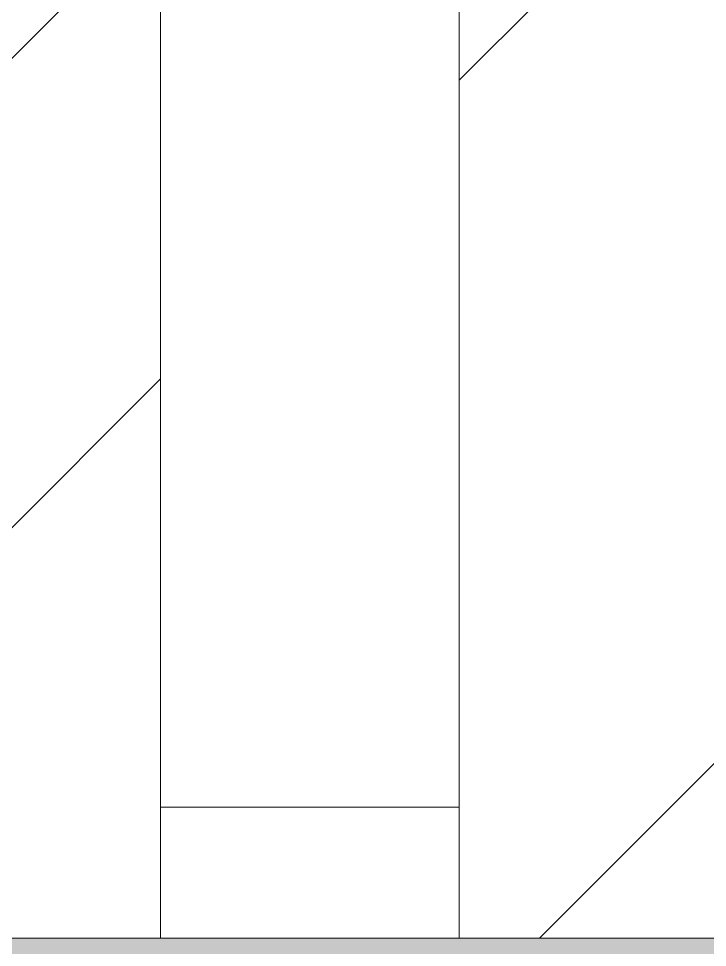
# Model space of a CAD drawing. Header units: millimetres. Extents: x -515342 to 330399, y -224905 to 507333.
# Drawn here: x 113322.9 to 113553.8, y 101534.4 to 101845.6 of the extents above; entities that cross this region are included whole.
import ezdxf

# ---------------------------------------------------------------- set-up
doc = ezdxf.new("R2010")
doc.units = ezdxf.units.MM
for name, color, linetype, lineweight in [('Крыша', 7, 'Continuous', 0), ('Стены наружные', 7, 'Continuous', 0), ('Стены несущие', 7, 'Continuous', 0)]:
    doc.layers.add(name, color=color, linetype=linetype, lineweight=lineweight)
pattern_1 = [(45, (136801.12, 95610.5), (-235.7317, 235.7317), []), (45, (136958.28, 95610.5), (-235.7317, 235.7317), [])]

msp = doc.modelspace()

# ---------------------------------------------------------------- hatches: boundary and pattern name
at = {"layer": 'Крыша'}
h = msp.add_hatch(dxfattribs=at)
h.set_pattern_fill('FP_1', color=256, style=0, pattern_type=2)
h.set_pattern_definition([(45, (136801.12, 95610.5), (-224.5064, 224.5064), []), (45, (137025.63, 95610.5), (-224.5064, 224.5064), [396.875, -79.375, 3.353, -76.022])])
h.paths.add_polyline_path([(88345.5296, 101317.557), (137020.5296, 101317.7385), (137020.5296, 101537.557), (88345.5296, 101537.557), (88345.5296, 101451.7324)])
at = {"layer": 'Стены наружные'}
h = msp.add_hatch(dxfattribs=at)
h.set_pattern_fill('FP_18', color=256, style=0, pattern_type=2)
h.set_pattern_definition(pattern_1)
h.paths.add_polyline_path([(113278.5362, 101537.557), (113370.5296, 101537.557), (113370.5296, 102931.3929), (113250.5296, 102931.3929), (113250.5296, 101537.557)])
h = msp.add_hatch(dxfattribs=at)
h.set_pattern_fill('FP_18', color=256, style=0, pattern_type=2)
h.set_pattern_definition(pattern_1)
h.paths.add_polyline_path([(113485.7278, 101537.557), (113590.5296, 101537.557), (113590.5296, 102931.3929), (113470.5296, 102931.3929), (113470.5296, 101537.557)])

# ---------------------------------------------------------------- linework, layer by layer
at = {"layer": 'Крыша'}
msp.add_line((137020.5296, 101537.557), (88345.5296, 101537.557), dxfattribs=at)
at = {"layer": 'Стены наружные'}
msp.add_line((113370.5296, 101581.3929), (113470.5296, 101581.3929), dxfattribs=at)
at = {"layer": 'Стены несущие'}
for p, q in [((113370.5296, 101537.557), (113370.5296, 102931.3929)), ((113470.5296, 102931.3929), (113470.5296, 101537.557))]:
    msp.add_line(p, q, dxfattribs=at)

doc.saveas('drawing.dxf')
